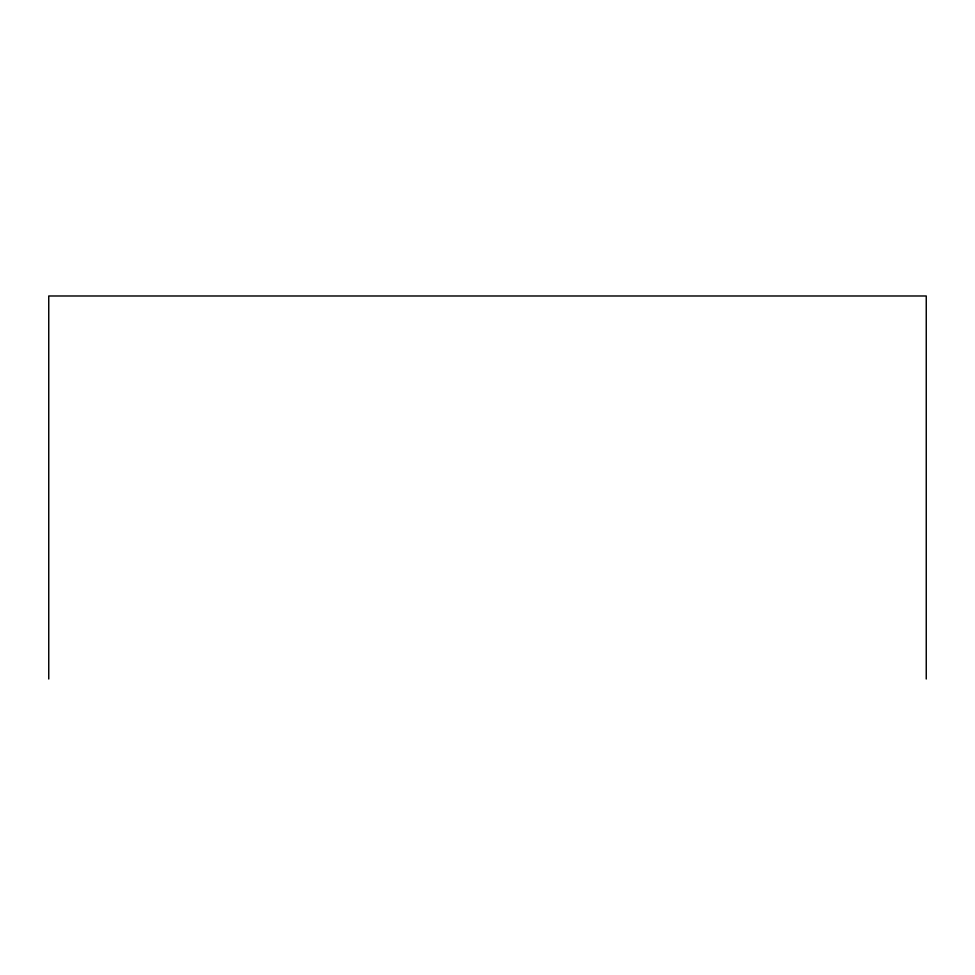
<?xml version="1.0" encoding="UTF-8"?>
<svg xmlns="http://www.w3.org/2000/svg" width="975" height="975" viewBox="0 0 975 975"><rect width="100%" height="100%" fill="white"/><g stroke="black" fill="none" stroke-linecap="round" stroke-linejoin="round"><path stroke-width="1.46" d="M926.25 679.014L926.25 295.986L48.75 295.986L48.75 679.014"/></g></svg>
